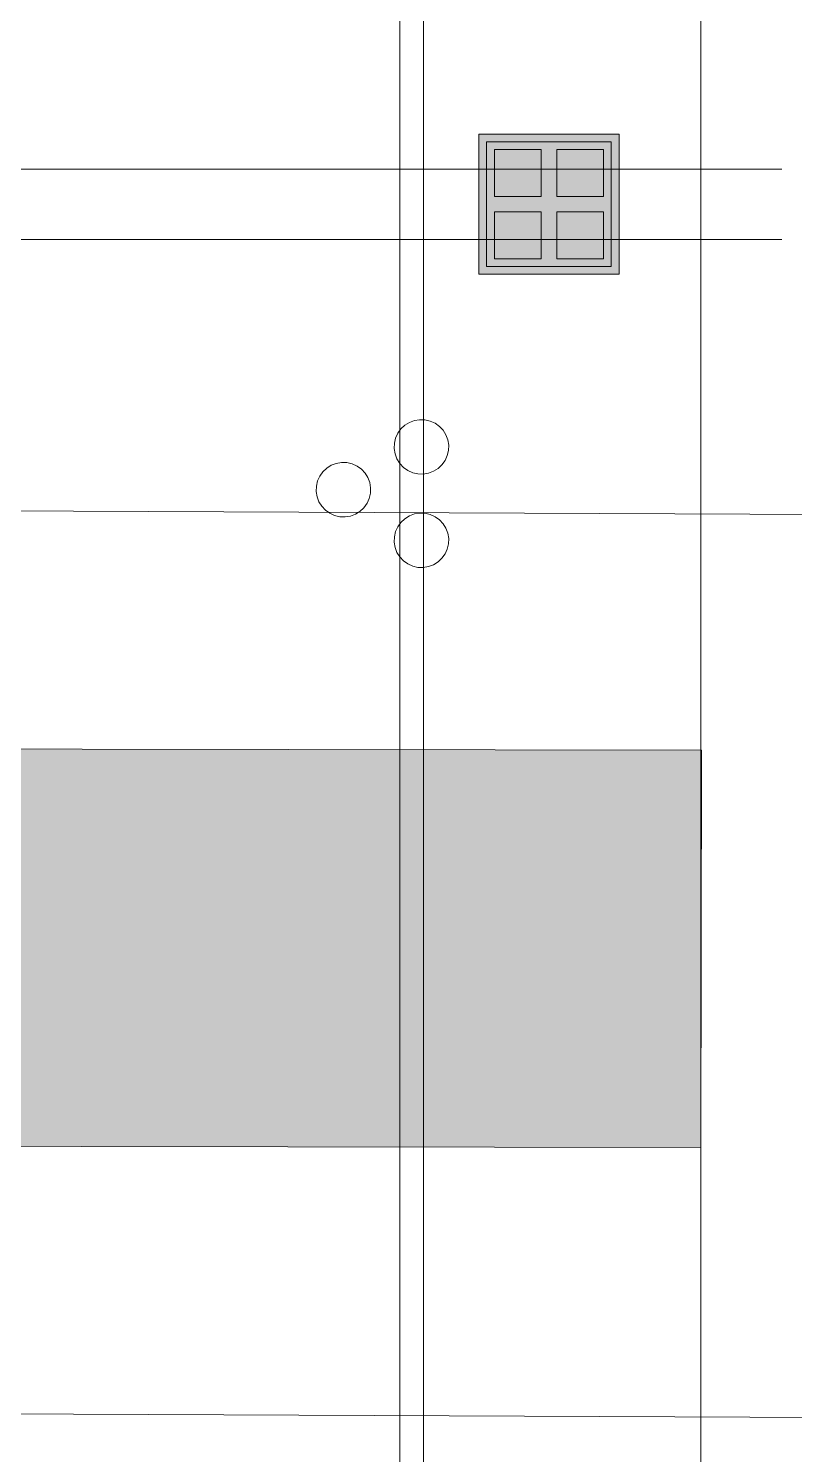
# Model space of a CAD drawing. Header units: inches. Extents: x -10671 to 1761, y -674 to 7170.
# Drawn here: x -7766.8 to -7570.3, y 5097.2 to 5463.4 of the extents above; entities that cross this region are included whole.
import ezdxf

# ---------------------------------------------------------------- set-up
doc = ezdxf.new("R2010")
doc.units = ezdxf.units.IN
doc.header["$LTSCALE"] = 19.2
doc.header["$MEASUREMENT"] = 0
for name, color, linetype, lineweight, true_color in [('DWG-bldg-utility box', 3, 'Continuous', 18, 0x00ff00), ('Venue-Ceiling-Obstructions', 7, 'Continuous', 5, 0xdd0000), ('Venue-Rigging Steel-High', 7, 'Continuous', 5, 0x800000), ('Venue-Rigging Steel-Low', 7, 'Continuous', 5, 0x0000dd)]:
    doc.layers.add(name, color=color, linetype=linetype, lineweight=lineweight, true_color=true_color)
for name, color, linetype, lineweight in [('Venue-Ceiling-Lights', 7, 'Continuous', 5), ('Venue-Ceiling-Lights Circuits', 7, 'Continuous', 5), ('Venue-Floor Pockets', 7, 'Continuous', 5), ('Venue-Walls and Doors', 7, 'Continuous', 5)]:
    doc.layers.add(name, color=color, linetype=linetype, lineweight=lineweight)

# ---------------------------------------------------------------- blocks, each defined once
blk = doc.blocks.new('FLOORBOX')
at = {"layer": 'Venue-Floor Pockets', "linetype": 'Continuous', "lineweight": 0, "true_color": 0xaaaaaa}
blk.add_hatch(color=253, dxfattribs=at).paths.add_polyline_path([(-18, 18), (18, 18), (18, -18), (-18, -18)])
at = {"layer": 'Venue-Floor Pockets', "linetype": 'Continuous', "lineweight": 0, "true_color": 0xbbbbbb}
blk.add_hatch(color=9, dxfattribs=at).paths.add_polyline_path([(-16, 16), (16, 16), (16, -16), (-16, -16)])
at = {"layer": 'Venue-Floor Pockets', "linetype": 'Continuous', "lineweight": 0, "true_color": 0xdddddd}
for points in [[(-14, 14), (-2, 14), (-2, 2), (-14, 2)], [(2, 14), (14, 14), (14, 2), (2, 2)], [(-14, -2), (-2, -2), (-2, -14), (-14, -14)], [(2, -2), (14, -2), (14, -14), (2, -14)]]:
    blk.add_hatch(color=254, dxfattribs=at).paths.add_polyline_path(points)
at = {"layer": 'Venue-Floor Pockets', "color": 7, "linetype": 'Continuous', "lineweight": 5, "flags": 128}
for points in [[(-18, 18), (18, 18), (18, -18), (-18, -18)], [(-16, 16), (16, 16), (16, -16), (-16, -16)], [(-14, 14), (-2, 14), (-2, 2), (-14, 2)], [(2, 14), (14, 14), (14, 2), (2, 2)], [(-14, -2), (-2, -2), (-2, -14), (-14, -14)], [(2, -2), (14, -2), (14, -14), (2, -14)]]:
    blk.add_lwpolyline(points, close=True, dxfattribs=at)
blk = doc.blocks.new('Group-1307-1')
at = {"layer": 'Venue-Ceiling-Lights', "color": 12, "linetype": 'Continuous', "lineweight": 5, "true_color": 0xdd0000}
for points, invisible_edges in [([(-7672.96, 5355.51, 372.05), (-7670.24, 5361.52, 372.05), (-7666.44, 5362.95, 372.05), (-7672.96, 5355.51, 372.05)], 15), ([(-7665.52, 5348.98, 372.05), (-7672.96, 5355.51, 372.05), (-7666.44, 5362.95, 372.05), (-7665.52, 5348.98, 372.05)], 15), ([(-7666.44, 5362.95, 360.05), (-7670.24, 5361.52, 360.05), (-7672.96, 5355.51, 360.05), (-7666.44, 5362.95, 360.05)], 15), ([(-7658.99, 5356.42, 360.05), (-7666.44, 5362.95, 360.05), (-7672.96, 5355.51, 360.05), (-7658.99, 5356.42, 360.05)], 15), ([(-7672.96, 5355.51, 372.05), (-7672.04, 5359.47, 372.05), (-7670.24, 5361.52, 372.05), (-7672.96, 5355.51, 372.05)], 15), ([(-7670.24, 5361.52, 360.05), (-7672.04, 5359.47, 360.05), (-7672.96, 5355.51, 360.05), (-7670.24, 5361.52, 360.05)], 15), ([(-7672.04, 5359.47, 372.05), (-7671.24, 5360.58, 372.05), (-7670.24, 5361.52, 372.05), (-7672.04, 5359.47, 372.05)], 12), ([(-7670.24, 5361.52, 360.05), (-7671.24, 5360.58, 360.05), (-7672.04, 5359.47, 360.05), (-7670.24, 5361.52, 360.05)], 12), ([(-7670.24, 5361.52, 372.05), (-7669.08, 5362.24, 372.05), (-7666.44, 5362.95, 372.05), (-7670.24, 5361.52, 372.05)], 14), ([(-7666.44, 5362.95, 360.05), (-7669.08, 5362.24, 360.05), (-7670.24, 5361.52, 360.05), (-7666.44, 5362.95, 360.05)], 13), ([(-7669.08, 5362.24, 372.05), (-7667.79, 5362.73, 372.05), (-7666.44, 5362.95, 372.05), (-7669.08, 5362.24, 372.05)], 12), ([(-7666.44, 5362.95, 360.05), (-7667.79, 5362.73, 360.05), (-7669.08, 5362.24, 360.05), (-7666.44, 5362.95, 360.05)], 12), ([(-7666.44, 5362.95, 372.05), (-7665.07, 5362.91, 372.05), (-7662.48, 5362.03, 372.05), (-7666.44, 5362.95, 372.05)], 14), ([(-7666.44, 5362.95, 372.05), (-7662.48, 5362.03, 372.05), (-7660.43, 5360.23, 372.05), (-7666.44, 5362.95, 372.05)], 15), ([(-7666.44, 5362.95, 372.05), (-7660.43, 5360.23, 372.05), (-7658.99, 5356.42, 372.05), (-7666.44, 5362.95, 372.05)], 15), ([(-7666.44, 5362.95, 372.05), (-7658.99, 5356.42, 372.05), (-7665.52, 5348.98, 372.05), (-7666.44, 5362.95, 372.05)], 15), ([(-7662.48, 5362.03, 360.05), (-7665.07, 5362.91, 360.05), (-7666.44, 5362.95, 360.05), (-7662.48, 5362.03, 360.05)], 13), ([(-7660.43, 5360.23, 360.05), (-7662.48, 5362.03, 360.05), (-7666.44, 5362.95, 360.05), (-7660.43, 5360.23, 360.05)], 15), ([(-7658.99, 5356.42, 360.05), (-7660.43, 5360.23, 360.05), (-7666.44, 5362.95, 360.05), (-7658.99, 5356.42, 360.05)], 15), ([(-7665.07, 5362.91, 372.05), (-7663.73, 5362.6, 372.05), (-7662.48, 5362.03, 372.05), (-7665.07, 5362.91, 372.05)], 12), ([(-7662.48, 5362.03, 360.05), (-7663.73, 5362.6, 360.05), (-7665.07, 5362.91, 360.05), (-7662.48, 5362.03, 360.05)], 12), ([(-7662.48, 5362.03, 372.05), (-7661.36, 5361.23, 372.05), (-7660.43, 5360.23, 372.05), (-7662.48, 5362.03, 372.05)], 12), ([(-7660.43, 5360.23, 360.05), (-7661.36, 5361.23, 360.05), (-7662.48, 5362.03, 360.05), (-7660.43, 5360.23, 360.05)], 12), ([(-7672.96, 5355.51, 372.05), (-7672.92, 5356.88, 372.05), (-7672.04, 5359.47, 372.05), (-7672.96, 5355.51, 372.05)], 14), ([(-7672.04, 5359.47, 360.05), (-7672.92, 5356.88, 360.05), (-7672.96, 5355.51, 360.05), (-7672.04, 5359.47, 360.05)], 13), ([(-7672.92, 5356.88, 372.05), (-7672.61, 5358.22, 372.05), (-7672.04, 5359.47, 372.05), (-7672.92, 5356.88, 372.05)], 12), ([(-7672.04, 5359.47, 360.05), (-7672.61, 5358.22, 360.05), (-7672.92, 5356.88, 360.05), (-7672.04, 5359.47, 360.05)], 12), ([(-7660.43, 5360.23, 372.05), (-7659.7, 5359.06, 372.05), (-7658.99, 5356.42, 372.05), (-7660.43, 5360.23, 372.05)], 14), ([(-7658.99, 5356.42, 360.05), (-7659.7, 5359.06, 360.05), (-7660.43, 5360.23, 360.05), (-7658.99, 5356.42, 360.05)], 13), ([(-7659.7, 5359.06, 372.05), (-7659.22, 5357.78, 372.05), (-7658.99, 5356.42, 372.05), (-7659.7, 5359.06, 372.05)], 12), ([(-7658.99, 5356.42, 360.05), (-7659.22, 5357.78, 360.05), (-7659.7, 5359.06, 360.05), (-7658.99, 5356.42, 360.05)], 12), ([(-7672.96, 5355.51, 360.05), (-7665.52, 5348.98, 360.05), (-7658.99, 5356.42, 360.05), (-7672.96, 5355.51, 360.05)], 15), ([(-7672.26, 5352.87, 372.05), (-7672.74, 5354.15, 372.05), (-7672.96, 5355.51, 372.05), (-7672.26, 5352.87, 372.05)], 12), ([(-7671.53, 5351.71, 372.05), (-7672.26, 5352.87, 372.05), (-7672.96, 5355.51, 372.05), (-7671.53, 5351.71, 372.05)], 14), ([(-7665.52, 5348.98, 372.05), (-7671.53, 5351.71, 372.05), (-7672.96, 5355.51, 372.05), (-7665.52, 5348.98, 372.05)], 15), ([(-7672.96, 5355.51, 360.05), (-7672.74, 5354.15, 360.05), (-7672.26, 5352.87, 360.05), (-7672.96, 5355.51, 360.05)], 12), ([(-7672.96, 5355.51, 360.05), (-7672.26, 5352.87, 360.05), (-7671.53, 5351.71, 360.05), (-7672.96, 5355.51, 360.05)], 13), ([(-7672.96, 5355.51, 360.05), (-7671.53, 5351.71, 360.05), (-7665.52, 5348.98, 360.05), (-7672.96, 5355.51, 360.05)], 15), ([(-7658.99, 5356.42, 372.05), (-7661.72, 5350.41, 372.05), (-7665.52, 5348.98, 372.05), (-7658.99, 5356.42, 372.05)], 15), ([(-7665.52, 5348.98, 360.05), (-7661.72, 5350.41, 360.05), (-7658.99, 5356.42, 360.05), (-7665.52, 5348.98, 360.05)], 15), ([(-7658.99, 5356.42, 372.05), (-7659.92, 5352.47, 372.05), (-7661.72, 5350.41, 372.05), (-7658.99, 5356.42, 372.05)], 15), ([(-7661.72, 5350.41, 360.05), (-7659.92, 5352.47, 360.05), (-7658.99, 5356.42, 360.05), (-7661.72, 5350.41, 360.05)], 15), ([(-7658.99, 5356.42, 372.05), (-7659.04, 5355.05, 372.05), (-7659.92, 5352.47, 372.05), (-7658.99, 5356.42, 372.05)], 14), ([(-7659.92, 5352.47, 360.05), (-7659.04, 5355.05, 360.05), (-7658.99, 5356.42, 360.05), (-7659.92, 5352.47, 360.05)], 13), ([(-7659.04, 5355.05, 372.05), (-7659.35, 5353.72, 372.05), (-7659.92, 5352.47, 372.05), (-7659.04, 5355.05, 372.05)], 12), ([(-7659.92, 5352.47, 360.05), (-7659.35, 5353.72, 360.05), (-7659.04, 5355.05, 360.05), (-7659.92, 5352.47, 360.05)], 12), ([(-7693, 5344.51, 372.05), (-7690.28, 5350.52, 372.05), (-7686.47, 5351.95, 372.05), (-7693, 5344.51, 372.05)], 15), ([(-7685.56, 5337.98, 372.05), (-7693, 5344.51, 372.05), (-7686.47, 5351.95, 372.05), (-7685.56, 5337.98, 372.05)], 15), ([(-7686.47, 5351.95, 360.05), (-7690.28, 5350.52, 360.05), (-7693, 5344.51, 360.05), (-7686.47, 5351.95, 360.05)], 15), ([(-7679.03, 5345.42, 360.05), (-7686.47, 5351.95, 360.05), (-7693, 5344.51, 360.05), (-7679.03, 5345.42, 360.05)], 15), ([(-7693, 5344.51, 372.05), (-7692.08, 5348.47, 372.05), (-7690.28, 5350.52, 372.05), (-7693, 5344.51, 372.05)], 15), ([(-7690.28, 5350.52, 360.05), (-7692.08, 5348.47, 360.05), (-7693, 5344.51, 360.05), (-7690.28, 5350.52, 360.05)], 15), ([(-7692.08, 5348.47, 372.05), (-7691.28, 5349.58, 372.05), (-7690.28, 5350.52, 372.05), (-7692.08, 5348.47, 372.05)], 12), ([(-7690.28, 5350.52, 360.05), (-7691.28, 5349.58, 360.05), (-7692.08, 5348.47, 360.05), (-7690.28, 5350.52, 360.05)], 12), ([(-7690.28, 5350.52, 372.05), (-7689.11, 5351.24, 372.05), (-7686.47, 5351.95, 372.05), (-7690.28, 5350.52, 372.05)], 14), ([(-7686.47, 5351.95, 360.05), (-7689.11, 5351.24, 360.05), (-7690.28, 5350.52, 360.05), (-7686.47, 5351.95, 360.05)], 13), ([(-7689.11, 5351.24, 372.05), (-7687.83, 5351.73, 372.05), (-7686.47, 5351.95, 372.05), (-7689.11, 5351.24, 372.05)], 12), ([(-7686.47, 5351.95, 360.05), (-7687.83, 5351.73, 360.05), (-7689.11, 5351.24, 360.05), (-7686.47, 5351.95, 360.05)], 12), ([(-7686.47, 5351.95, 372.05), (-7685.1, 5351.91, 372.05), (-7682.51, 5351.03, 372.05), (-7686.47, 5351.95, 372.05)], 14), ([(-7686.47, 5351.95, 372.05), (-7682.51, 5351.03, 372.05), (-7680.46, 5349.23, 372.05), (-7686.47, 5351.95, 372.05)], 15), ([(-7686.47, 5351.95, 372.05), (-7680.46, 5349.23, 372.05), (-7679.03, 5345.42, 372.05), (-7686.47, 5351.95, 372.05)], 15), ([(-7686.47, 5351.95, 372.05), (-7679.03, 5345.42, 372.05), (-7685.56, 5337.98, 372.05), (-7686.47, 5351.95, 372.05)], 15), ([(-7682.51, 5351.03, 360.05), (-7685.1, 5351.91, 360.05), (-7686.47, 5351.95, 360.05), (-7682.51, 5351.03, 360.05)], 13), ([(-7680.46, 5349.23, 360.05), (-7682.51, 5351.03, 360.05), (-7686.47, 5351.95, 360.05), (-7680.46, 5349.23, 360.05)], 15), ([(-7679.03, 5345.42, 360.05), (-7680.46, 5349.23, 360.05), (-7686.47, 5351.95, 360.05), (-7679.03, 5345.42, 360.05)], 15), ([(-7685.1, 5351.91, 372.05), (-7683.76, 5351.6, 372.05), (-7682.51, 5351.03, 372.05), (-7685.1, 5351.91, 372.05)], 12), ([(-7682.51, 5351.03, 360.05), (-7683.76, 5351.6, 360.05), (-7685.1, 5351.91, 360.05), (-7682.51, 5351.03, 360.05)], 12), ([(-7682.51, 5351.03, 372.05), (-7681.4, 5350.23, 372.05), (-7680.46, 5349.23, 372.05), (-7682.51, 5351.03, 372.05)], 12), ([(-7680.46, 5349.23, 360.05), (-7681.4, 5350.23, 360.05), (-7682.51, 5351.03, 360.05), (-7680.46, 5349.23, 360.05)], 12), ([(-7669.48, 5349.9, 372.05), (-7670.59, 5350.7, 372.05), (-7671.53, 5351.71, 372.05), (-7669.48, 5349.9, 372.05)], 12), ([(-7665.52, 5348.98, 372.05), (-7669.48, 5349.9, 372.05), (-7671.53, 5351.71, 372.05), (-7665.52, 5348.98, 372.05)], 15), ([(-7671.53, 5351.71, 360.05), (-7670.59, 5350.7, 360.05), (-7669.48, 5349.9, 360.05), (-7671.53, 5351.71, 360.05)], 12), ([(-7671.53, 5351.71, 360.05), (-7669.48, 5349.9, 360.05), (-7665.52, 5348.98, 360.05), (-7671.53, 5351.71, 360.05)], 15), ([(-7666.89, 5349.03, 372.05), (-7668.23, 5349.34, 372.05), (-7669.48, 5349.9, 372.05), (-7666.89, 5349.03, 372.05)], 12), ([(-7665.52, 5348.98, 372.05), (-7666.89, 5349.03, 372.05), (-7669.48, 5349.9, 372.05), (-7665.52, 5348.98, 372.05)], 14), ([(-7669.48, 5349.9, 360.05), (-7668.23, 5349.34, 360.05), (-7666.89, 5349.03, 360.05), (-7669.48, 5349.9, 360.05)], 12), ([(-7669.48, 5349.9, 360.05), (-7666.89, 5349.03, 360.05), (-7665.52, 5348.98, 360.05), (-7669.48, 5349.9, 360.05)], 13), ([(-7661.72, 5350.41, 372.05), (-7662.88, 5349.69, 372.05), (-7665.52, 5348.98, 372.05), (-7661.72, 5350.41, 372.05)], 14), ([(-7665.52, 5348.98, 360.05), (-7662.88, 5349.69, 360.05), (-7661.72, 5350.41, 360.05), (-7665.52, 5348.98, 360.05)], 13), ([(-7662.88, 5349.69, 372.05), (-7664.17, 5349.21, 372.05), (-7665.52, 5348.98, 372.05), (-7662.88, 5349.69, 372.05)], 12), ([(-7665.52, 5348.98, 360.05), (-7664.17, 5349.21, 360.05), (-7662.88, 5349.69, 360.05), (-7665.52, 5348.98, 360.05)], 12), ([(-7659.92, 5352.47, 372.05), (-7660.72, 5351.35, 372.05), (-7661.72, 5350.41, 372.05), (-7659.92, 5352.47, 372.05)], 12), ([(-7661.72, 5350.41, 360.05), (-7660.72, 5351.35, 360.05), (-7659.92, 5352.47, 360.05), (-7661.72, 5350.41, 360.05)], 12), ([(-7693, 5344.51, 372.05), (-7692.95, 5345.88, 372.05), (-7692.08, 5348.47, 372.05), (-7693, 5344.51, 372.05)], 14), ([(-7692.08, 5348.47, 360.05), (-7692.95, 5345.88, 360.05), (-7693, 5344.51, 360.05), (-7692.08, 5348.47, 360.05)], 13), ([(-7692.95, 5345.88, 372.05), (-7692.64, 5347.22, 372.05), (-7692.08, 5348.47, 372.05), (-7692.95, 5345.88, 372.05)], 12), ([(-7692.08, 5348.47, 360.05), (-7692.64, 5347.22, 360.05), (-7692.95, 5345.88, 360.05), (-7692.08, 5348.47, 360.05)], 12), ([(-7680.46, 5349.23, 372.05), (-7679.74, 5348.06, 372.05), (-7679.03, 5345.42, 372.05), (-7680.46, 5349.23, 372.05)], 14), ([(-7679.03, 5345.42, 360.05), (-7679.74, 5348.06, 360.05), (-7680.46, 5349.23, 360.05), (-7679.03, 5345.42, 360.05)], 13), ([(-7679.74, 5348.06, 372.05), (-7679.25, 5346.78, 372.05), (-7679.03, 5345.42, 372.05), (-7679.74, 5348.06, 372.05)], 12), ([(-7679.03, 5345.42, 360.05), (-7679.25, 5346.78, 360.05), (-7679.74, 5348.06, 360.05), (-7679.03, 5345.42, 360.05)], 12), ([(-7693, 5344.51, 360.05), (-7685.56, 5337.98, 360.05), (-7679.03, 5345.42, 360.05), (-7693, 5344.51, 360.05)], 15), ([(-7692.29, 5341.87, 372.05), (-7692.78, 5343.15, 372.05), (-7693, 5344.51, 372.05), (-7692.29, 5341.87, 372.05)], 12), ([(-7691.57, 5340.71, 372.05), (-7692.29, 5341.87, 372.05), (-7693, 5344.51, 372.05), (-7691.57, 5340.71, 372.05)], 14), ([(-7685.56, 5337.98, 372.05), (-7691.57, 5340.71, 372.05), (-7693, 5344.51, 372.05), (-7685.56, 5337.98, 372.05)], 15), ([(-7693, 5344.51, 360.05), (-7692.78, 5343.15, 360.05), (-7692.29, 5341.87, 360.05), (-7693, 5344.51, 360.05)], 12), ([(-7693, 5344.51, 360.05), (-7692.29, 5341.87, 360.05), (-7691.57, 5340.71, 360.05), (-7693, 5344.51, 360.05)], 13), ([(-7693, 5344.51, 360.05), (-7691.57, 5340.71, 360.05), (-7685.56, 5337.98, 360.05), (-7693, 5344.51, 360.05)], 15), ([(-7679.03, 5345.42, 372.05), (-7681.75, 5339.41, 372.05), (-7685.56, 5337.98, 372.05), (-7679.03, 5345.42, 372.05)], 15), ([(-7685.56, 5337.98, 360.05), (-7681.75, 5339.41, 360.05), (-7679.03, 5345.42, 360.05), (-7685.56, 5337.98, 360.05)], 15), ([(-7679.03, 5345.42, 372.05), (-7679.95, 5341.47, 372.05), (-7681.75, 5339.41, 372.05), (-7679.03, 5345.42, 372.05)], 15), ([(-7681.75, 5339.41, 360.05), (-7679.95, 5341.47, 360.05), (-7679.03, 5345.42, 360.05), (-7681.75, 5339.41, 360.05)], 15), ([(-7679.03, 5345.42, 372.05), (-7679.07, 5344.05, 372.05), (-7679.95, 5341.47, 372.05), (-7679.03, 5345.42, 372.05)], 14), ([(-7679.95, 5341.47, 360.05), (-7679.07, 5344.05, 360.05), (-7679.03, 5345.42, 360.05), (-7679.95, 5341.47, 360.05)], 13), ([(-7679.07, 5344.05, 372.05), (-7679.39, 5342.72, 372.05), (-7679.95, 5341.47, 372.05), (-7679.07, 5344.05, 372.05)], 12), ([(-7679.95, 5341.47, 360.05), (-7679.39, 5342.72, 360.05), (-7679.07, 5344.05, 360.05), (-7679.95, 5341.47, 360.05)], 12), ([(-7689.51, 5338.9, 372.05), (-7690.63, 5339.7, 372.05), (-7691.57, 5340.71, 372.05), (-7689.51, 5338.9, 372.05)], 12), ([(-7685.56, 5337.98, 372.05), (-7689.51, 5338.9, 372.05), (-7691.57, 5340.71, 372.05), (-7685.56, 5337.98, 372.05)], 15), ([(-7691.57, 5340.71, 360.05), (-7690.63, 5339.7, 360.05), (-7689.51, 5338.9, 360.05), (-7691.57, 5340.71, 360.05)], 12), ([(-7691.57, 5340.71, 360.05), (-7689.51, 5338.9, 360.05), (-7685.56, 5337.98, 360.05), (-7691.57, 5340.71, 360.05)], 15), ([(-7686.93, 5338.03, 372.05), (-7688.26, 5338.34, 372.05), (-7689.51, 5338.9, 372.05), (-7686.93, 5338.03, 372.05)], 12), ([(-7685.56, 5337.98, 372.05), (-7686.93, 5338.03, 372.05), (-7689.51, 5338.9, 372.05), (-7685.56, 5337.98, 372.05)], 14), ([(-7689.51, 5338.9, 360.05), (-7688.26, 5338.34, 360.05), (-7686.93, 5338.03, 360.05), (-7689.51, 5338.9, 360.05)], 12), ([(-7689.51, 5338.9, 360.05), (-7686.93, 5338.03, 360.05), (-7685.56, 5337.98, 360.05), (-7689.51, 5338.9, 360.05)], 13), ([(-7681.75, 5339.41, 372.05), (-7682.92, 5338.69, 372.05), (-7685.56, 5337.98, 372.05), (-7681.75, 5339.41, 372.05)], 14), ([(-7685.56, 5337.98, 360.05), (-7682.92, 5338.69, 360.05), (-7681.75, 5339.41, 360.05), (-7685.56, 5337.98, 360.05)], 13), ([(-7682.92, 5338.69, 372.05), (-7684.2, 5338.21, 372.05), (-7685.56, 5337.98, 372.05), (-7682.92, 5338.69, 372.05)], 12), ([(-7685.56, 5337.98, 360.05), (-7684.2, 5338.21, 360.05), (-7682.92, 5338.69, 360.05), (-7685.56, 5337.98, 360.05)], 12), ([(-7679.95, 5341.47, 372.05), (-7680.75, 5340.35, 372.05), (-7681.75, 5339.41, 372.05), (-7679.95, 5341.47, 372.05)], 12), ([(-7681.75, 5339.41, 360.05), (-7680.75, 5340.35, 360.05), (-7679.95, 5341.47, 360.05), (-7681.75, 5339.41, 360.05)], 12), ([(-7672.96, 5331.51, 372.05), (-7670.24, 5337.52, 372.05), (-7666.44, 5338.95, 372.05), (-7672.96, 5331.51, 372.05)], 15), ([(-7665.52, 5324.98, 372.05), (-7672.96, 5331.51, 372.05), (-7666.44, 5338.95, 372.05), (-7665.52, 5324.98, 372.05)], 15), ([(-7666.44, 5338.95, 360.05), (-7670.24, 5337.52, 360.05), (-7672.96, 5331.51, 360.05), (-7666.44, 5338.95, 360.05)], 15), ([(-7658.99, 5332.42, 360.05), (-7666.44, 5338.95, 360.05), (-7672.96, 5331.51, 360.05), (-7658.99, 5332.42, 360.05)], 15), ([(-7670.24, 5337.52, 372.05), (-7669.08, 5338.24, 372.05), (-7666.44, 5338.95, 372.05), (-7670.24, 5337.52, 372.05)], 14), ([(-7666.44, 5338.95, 360.05), (-7669.08, 5338.24, 360.05), (-7670.24, 5337.52, 360.05), (-7666.44, 5338.95, 360.05)], 13), ([(-7669.08, 5338.24, 372.05), (-7667.79, 5338.73, 372.05), (-7666.44, 5338.95, 372.05), (-7669.08, 5338.24, 372.05)], 12), ([(-7666.44, 5338.95, 360.05), (-7667.79, 5338.73, 360.05), (-7669.08, 5338.24, 360.05), (-7666.44, 5338.95, 360.05)], 12), ([(-7666.44, 5338.95, 372.05), (-7665.07, 5338.91, 372.05), (-7662.48, 5338.03, 372.05), (-7666.44, 5338.95, 372.05)], 14), ([(-7666.44, 5338.95, 372.05), (-7662.48, 5338.03, 372.05), (-7660.43, 5336.23, 372.05), (-7666.44, 5338.95, 372.05)], 15), ([(-7666.44, 5338.95, 372.05), (-7660.43, 5336.23, 372.05), (-7658.99, 5332.42, 372.05), (-7666.44, 5338.95, 372.05)], 15), ([(-7666.44, 5338.95, 372.05), (-7658.99, 5332.42, 372.05), (-7665.52, 5324.98, 372.05), (-7666.44, 5338.95, 372.05)], 15), ([(-7662.48, 5338.03, 360.05), (-7665.07, 5338.91, 360.05), (-7666.44, 5338.95, 360.05), (-7662.48, 5338.03, 360.05)], 13), ([(-7660.43, 5336.23, 360.05), (-7662.48, 5338.03, 360.05), (-7666.44, 5338.95, 360.05), (-7660.43, 5336.23, 360.05)], 15), ([(-7658.99, 5332.42, 360.05), (-7660.43, 5336.23, 360.05), (-7666.44, 5338.95, 360.05), (-7658.99, 5332.42, 360.05)], 15), ([(-7665.07, 5338.91, 372.05), (-7663.73, 5338.6, 372.05), (-7662.48, 5338.03, 372.05), (-7665.07, 5338.91, 372.05)], 12), ([(-7662.48, 5338.03, 360.05), (-7663.73, 5338.6, 360.05), (-7665.07, 5338.91, 360.05), (-7662.48, 5338.03, 360.05)], 12), ([(-7672.96, 5331.51, 372.05), (-7672.04, 5335.47, 372.05), (-7670.24, 5337.52, 372.05), (-7672.96, 5331.51, 372.05)], 15), ([(-7670.24, 5337.52, 360.05), (-7672.04, 5335.47, 360.05), (-7672.96, 5331.51, 360.05), (-7670.24, 5337.52, 360.05)], 15), ([(-7672.96, 5331.51, 372.05), (-7672.92, 5332.88, 372.05), (-7672.04, 5335.47, 372.05), (-7672.96, 5331.51, 372.05)], 14), ([(-7672.04, 5335.47, 360.05), (-7672.92, 5332.88, 360.05), (-7672.96, 5331.51, 360.05), (-7672.04, 5335.47, 360.05)], 13), ([(-7672.92, 5332.88, 372.05), (-7672.61, 5334.22, 372.05), (-7672.04, 5335.47, 372.05), (-7672.92, 5332.88, 372.05)], 12), ([(-7672.04, 5335.47, 360.05), (-7672.61, 5334.22, 360.05), (-7672.92, 5332.88, 360.05), (-7672.04, 5335.47, 360.05)], 12), ([(-7672.04, 5335.47, 372.05), (-7671.24, 5336.58, 372.05), (-7670.24, 5337.52, 372.05), (-7672.04, 5335.47, 372.05)], 12), ([(-7670.24, 5337.52, 360.05), (-7671.24, 5336.58, 360.05), (-7672.04, 5335.47, 360.05), (-7670.24, 5337.52, 360.05)], 12), ([(-7662.48, 5338.03, 372.05), (-7661.36, 5337.23, 372.05), (-7660.43, 5336.23, 372.05), (-7662.48, 5338.03, 372.05)], 12), ([(-7660.43, 5336.23, 360.05), (-7661.36, 5337.23, 360.05), (-7662.48, 5338.03, 360.05), (-7660.43, 5336.23, 360.05)], 12), ([(-7660.43, 5336.23, 372.05), (-7659.7, 5335.06, 372.05), (-7658.99, 5332.42, 372.05), (-7660.43, 5336.23, 372.05)], 14), ([(-7658.99, 5332.42, 360.05), (-7659.7, 5335.06, 360.05), (-7660.43, 5336.23, 360.05), (-7658.99, 5332.42, 360.05)], 13), ([(-7659.7, 5335.06, 372.05), (-7659.22, 5333.78, 372.05), (-7658.99, 5332.42, 372.05), (-7659.7, 5335.06, 372.05)], 12), ([(-7658.99, 5332.42, 360.05), (-7659.22, 5333.78, 360.05), (-7659.7, 5335.06, 360.05), (-7658.99, 5332.42, 360.05)], 12), ([(-7672.96, 5331.51, 360.05), (-7665.52, 5324.98, 360.05), (-7658.99, 5332.42, 360.05), (-7672.96, 5331.51, 360.05)], 15), ([(-7672.26, 5328.87, 372.05), (-7672.74, 5330.15, 372.05), (-7672.96, 5331.51, 372.05), (-7672.26, 5328.87, 372.05)], 12), ([(-7671.53, 5327.71, 372.05), (-7672.26, 5328.87, 372.05), (-7672.96, 5331.51, 372.05), (-7671.53, 5327.71, 372.05)], 14), ([(-7665.52, 5324.98, 372.05), (-7671.53, 5327.71, 372.05), (-7672.96, 5331.51, 372.05), (-7665.52, 5324.98, 372.05)], 15), ([(-7672.96, 5331.51, 360.05), (-7672.74, 5330.15, 360.05), (-7672.26, 5328.87, 360.05), (-7672.96, 5331.51, 360.05)], 12), ([(-7672.96, 5331.51, 360.05), (-7672.26, 5328.87, 360.05), (-7671.53, 5327.71, 360.05), (-7672.96, 5331.51, 360.05)], 13), ([(-7672.96, 5331.51, 360.05), (-7671.53, 5327.71, 360.05), (-7665.52, 5324.98, 360.05), (-7672.96, 5331.51, 360.05)], 15), ([(-7658.99, 5332.42, 372.05), (-7661.72, 5326.41, 372.05), (-7665.52, 5324.98, 372.05), (-7658.99, 5332.42, 372.05)], 15), ([(-7665.52, 5324.98, 360.05), (-7661.72, 5326.41, 360.05), (-7658.99, 5332.42, 360.05), (-7665.52, 5324.98, 360.05)], 15), ([(-7658.99, 5332.42, 372.05), (-7659.92, 5328.47, 372.05), (-7661.72, 5326.41, 372.05), (-7658.99, 5332.42, 372.05)], 15), ([(-7661.72, 5326.41, 360.05), (-7659.92, 5328.47, 360.05), (-7658.99, 5332.42, 360.05), (-7661.72, 5326.41, 360.05)], 15), ([(-7658.99, 5332.42, 372.05), (-7659.04, 5331.05, 372.05), (-7659.92, 5328.47, 372.05), (-7658.99, 5332.42, 372.05)], 14), ([(-7659.92, 5328.47, 360.05), (-7659.04, 5331.05, 360.05), (-7658.99, 5332.42, 360.05), (-7659.92, 5328.47, 360.05)], 13), ([(-7669.48, 5325.9, 372.05), (-7670.59, 5326.7, 372.05), (-7671.53, 5327.71, 372.05), (-7669.48, 5325.9, 372.05)], 12), ([(-7665.52, 5324.98, 372.05), (-7669.48, 5325.9, 372.05), (-7671.53, 5327.71, 372.05), (-7665.52, 5324.98, 372.05)], 15), ([(-7671.53, 5327.71, 360.05), (-7670.59, 5326.7, 360.05), (-7669.48, 5325.9, 360.05), (-7671.53, 5327.71, 360.05)], 12), ([(-7671.53, 5327.71, 360.05), (-7669.48, 5325.9, 360.05), (-7665.52, 5324.98, 360.05), (-7671.53, 5327.71, 360.05)], 15), ([(-7659.92, 5328.47, 372.05), (-7660.72, 5327.35, 372.05), (-7661.72, 5326.41, 372.05), (-7659.92, 5328.47, 372.05)], 12), ([(-7661.72, 5326.41, 360.05), (-7660.72, 5327.35, 360.05), (-7659.92, 5328.47, 360.05), (-7661.72, 5326.41, 360.05)], 12), ([(-7659.04, 5331.05, 372.05), (-7659.35, 5329.72, 372.05), (-7659.92, 5328.47, 372.05), (-7659.04, 5331.05, 372.05)], 12), ([(-7659.92, 5328.47, 360.05), (-7659.35, 5329.72, 360.05), (-7659.04, 5331.05, 360.05), (-7659.92, 5328.47, 360.05)], 12), ([(-7666.89, 5325.03, 372.05), (-7668.23, 5325.34, 372.05), (-7669.48, 5325.9, 372.05), (-7666.89, 5325.03, 372.05)], 12), ([(-7665.52, 5324.98, 372.05), (-7666.89, 5325.03, 372.05), (-7669.48, 5325.9, 372.05), (-7665.52, 5324.98, 372.05)], 14), ([(-7669.48, 5325.9, 360.05), (-7668.23, 5325.34, 360.05), (-7666.89, 5325.03, 360.05), (-7669.48, 5325.9, 360.05)], 12), ([(-7669.48, 5325.9, 360.05), (-7666.89, 5325.03, 360.05), (-7665.52, 5324.98, 360.05), (-7669.48, 5325.9, 360.05)], 13), ([(-7661.72, 5326.41, 372.05), (-7662.88, 5325.69, 372.05), (-7665.52, 5324.98, 372.05), (-7661.72, 5326.41, 372.05)], 14), ([(-7665.52, 5324.98, 360.05), (-7662.88, 5325.69, 360.05), (-7661.72, 5326.41, 360.05), (-7665.52, 5324.98, 360.05)], 13), ([(-7662.88, 5325.69, 372.05), (-7664.17, 5325.21, 372.05), (-7665.52, 5324.98, 372.05), (-7662.88, 5325.69, 372.05)], 12), ([(-7665.52, 5324.98, 360.05), (-7664.17, 5325.21, 360.05), (-7662.88, 5325.69, 360.05), (-7665.52, 5324.98, 360.05)], 12)]:
    blk.add_3dface(points, dxfattribs=dict(at, invisible_edges=invisible_edges))
for points in [[(-7671.24, 5360.58, 372.05), (-7671.24, 5360.58, 360.05), (-7672.04, 5359.47, 360.05), (-7672.04, 5359.47, 372.05)], [(-7670.24, 5361.52, 372.05), (-7670.24, 5361.52, 360.05), (-7671.24, 5360.58, 360.05), (-7671.24, 5360.58, 372.05)], [(-7669.08, 5362.24, 372.05), (-7669.08, 5362.24, 360.05), (-7670.24, 5361.52, 360.05), (-7670.24, 5361.52, 372.05)], [(-7667.79, 5362.73, 372.05), (-7667.79, 5362.73, 360.05), (-7669.08, 5362.24, 360.05), (-7669.08, 5362.24, 372.05)], [(-7666.44, 5362.95, 372.05), (-7666.44, 5362.95, 360.05), (-7667.79, 5362.73, 360.05), (-7667.79, 5362.73, 372.05)], [(-7665.07, 5362.91, 372.05), (-7665.07, 5362.91, 360.05), (-7666.44, 5362.95, 360.05), (-7666.44, 5362.95, 372.05)], [(-7663.73, 5362.6, 372.05), (-7663.73, 5362.6, 360.05), (-7665.07, 5362.91, 360.05), (-7665.07, 5362.91, 372.05)], [(-7662.48, 5362.03, 372.05), (-7662.48, 5362.03, 360.05), (-7663.73, 5362.6, 360.05), (-7663.73, 5362.6, 372.05)], [(-7661.36, 5361.23, 372.05), (-7661.36, 5361.23, 360.05), (-7662.48, 5362.03, 360.05), (-7662.48, 5362.03, 372.05)], [(-7660.43, 5360.23, 372.05), (-7660.43, 5360.23, 360.05), (-7661.36, 5361.23, 360.05), (-7661.36, 5361.23, 372.05)], [(-7672.61, 5358.22, 372.05), (-7672.61, 5358.22, 360.05), (-7672.92, 5356.88, 360.05), (-7672.92, 5356.88, 372.05)], [(-7672.04, 5359.47, 372.05), (-7672.04, 5359.47, 360.05), (-7672.61, 5358.22, 360.05), (-7672.61, 5358.22, 372.05)], [(-7659.7, 5359.06, 372.05), (-7659.7, 5359.06, 360.05), (-7660.43, 5360.23, 360.05), (-7660.43, 5360.23, 372.05)], [(-7659.22, 5357.78, 372.05), (-7659.22, 5357.78, 360.05), (-7659.7, 5359.06, 360.05), (-7659.7, 5359.06, 372.05)], [(-7658.99, 5356.42, 372.05), (-7658.99, 5356.42, 360.05), (-7659.22, 5357.78, 360.05), (-7659.22, 5357.78, 372.05)], [(-7672.92, 5356.88, 372.05), (-7672.92, 5356.88, 360.05), (-7672.96, 5355.51, 360.05), (-7672.96, 5355.51, 372.05)], [(-7672.96, 5355.51, 372.05), (-7672.96, 5355.51, 360.05), (-7672.74, 5354.15, 360.05), (-7672.74, 5354.15, 372.05)], [(-7672.74, 5354.15, 372.05), (-7672.74, 5354.15, 360.05), (-7672.26, 5352.87, 360.05), (-7672.26, 5352.87, 372.05)], [(-7659.92, 5352.47, 372.05), (-7659.92, 5352.47, 360.05), (-7659.35, 5353.72, 360.05), (-7659.35, 5353.72, 372.05)], [(-7659.35, 5353.72, 372.05), (-7659.35, 5353.72, 360.05), (-7659.04, 5355.05, 360.05), (-7659.04, 5355.05, 372.05)], [(-7659.04, 5355.05, 372.05), (-7659.04, 5355.05, 360.05), (-7658.99, 5356.42, 360.05), (-7658.99, 5356.42, 372.05)], [(-7690.28, 5350.52, 372.05), (-7690.28, 5350.52, 360.05), (-7691.28, 5349.58, 360.05), (-7691.28, 5349.58, 372.05)], [(-7689.11, 5351.24, 372.05), (-7689.11, 5351.24, 360.05), (-7690.28, 5350.52, 360.05), (-7690.28, 5350.52, 372.05)], [(-7687.83, 5351.73, 372.05), (-7687.83, 5351.73, 360.05), (-7689.11, 5351.24, 360.05), (-7689.11, 5351.24, 372.05)], [(-7686.47, 5351.95, 372.05), (-7686.47, 5351.95, 360.05), (-7687.83, 5351.73, 360.05), (-7687.83, 5351.73, 372.05)], [(-7685.1, 5351.91, 372.05), (-7685.1, 5351.91, 360.05), (-7686.47, 5351.95, 360.05), (-7686.47, 5351.95, 372.05)], [(-7683.76, 5351.6, 372.05), (-7683.76, 5351.6, 360.05), (-7685.1, 5351.91, 360.05), (-7685.1, 5351.91, 372.05)], [(-7682.51, 5351.03, 372.05), (-7682.51, 5351.03, 360.05), (-7683.76, 5351.6, 360.05), (-7683.76, 5351.6, 372.05)], [(-7681.4, 5350.23, 372.05), (-7681.4, 5350.23, 360.05), (-7682.51, 5351.03, 360.05), (-7682.51, 5351.03, 372.05)], [(-7680.46, 5349.23, 372.05), (-7680.46, 5349.23, 360.05), (-7681.4, 5350.23, 360.05), (-7681.4, 5350.23, 372.05)], [(-7672.26, 5352.87, 372.05), (-7672.26, 5352.87, 360.05), (-7671.53, 5351.71, 360.05), (-7671.53, 5351.71, 372.05)], [(-7671.53, 5351.71, 372.05), (-7671.53, 5351.71, 360.05), (-7670.59, 5350.7, 360.05), (-7670.59, 5350.7, 372.05)], [(-7670.59, 5350.7, 372.05), (-7670.59, 5350.7, 360.05), (-7669.48, 5349.9, 360.05), (-7669.48, 5349.9, 372.05)], [(-7669.48, 5349.9, 372.05), (-7669.48, 5349.9, 360.05), (-7668.23, 5349.34, 360.05), (-7668.23, 5349.34, 372.05)], [(-7664.17, 5349.21, 372.05), (-7664.17, 5349.21, 360.05), (-7662.88, 5349.69, 360.05), (-7662.88, 5349.69, 372.05)], [(-7662.88, 5349.69, 372.05), (-7662.88, 5349.69, 360.05), (-7661.72, 5350.41, 360.05), (-7661.72, 5350.41, 372.05)], [(-7661.72, 5350.41, 372.05), (-7661.72, 5350.41, 360.05), (-7660.72, 5351.35, 360.05), (-7660.72, 5351.35, 372.05)], [(-7660.72, 5351.35, 372.05), (-7660.72, 5351.35, 360.05), (-7659.92, 5352.47, 360.05), (-7659.92, 5352.47, 372.05)], [(-7692.64, 5347.22, 372.05), (-7692.64, 5347.22, 360.05), (-7692.95, 5345.88, 360.05), (-7692.95, 5345.88, 372.05)], [(-7692.08, 5348.47, 372.05), (-7692.08, 5348.47, 360.05), (-7692.64, 5347.22, 360.05), (-7692.64, 5347.22, 372.05)], [(-7691.28, 5349.58, 372.05), (-7691.28, 5349.58, 360.05), (-7692.08, 5348.47, 360.05), (-7692.08, 5348.47, 372.05)], [(-7679.74, 5348.06, 372.05), (-7679.74, 5348.06, 360.05), (-7680.46, 5349.23, 360.05), (-7680.46, 5349.23, 372.05)], [(-7679.25, 5346.78, 372.05), (-7679.25, 5346.78, 360.05), (-7679.74, 5348.06, 360.05), (-7679.74, 5348.06, 372.05)], [(-7679.03, 5345.42, 372.05), (-7679.03, 5345.42, 360.05), (-7679.25, 5346.78, 360.05), (-7679.25, 5346.78, 372.05)], [(-7668.23, 5349.34, 372.05), (-7668.23, 5349.34, 360.05), (-7666.89, 5349.03, 360.05), (-7666.89, 5349.03, 372.05)], [(-7666.89, 5349.03, 372.05), (-7666.89, 5349.03, 360.05), (-7665.52, 5348.98, 360.05), (-7665.52, 5348.98, 372.05)], [(-7665.52, 5348.98, 372.05), (-7665.52, 5348.98, 360.05), (-7664.17, 5349.21, 360.05), (-7664.17, 5349.21, 372.05)], [(-7692.95, 5345.88, 372.05), (-7692.95, 5345.88, 360.05), (-7693, 5344.51, 360.05), (-7693, 5344.51, 372.05)], [(-7693, 5344.51, 372.05), (-7693, 5344.51, 360.05), (-7692.78, 5343.15, 360.05), (-7692.78, 5343.15, 372.05)], [(-7692.78, 5343.15, 372.05), (-7692.78, 5343.15, 360.05), (-7692.29, 5341.87, 360.05), (-7692.29, 5341.87, 372.05)], [(-7679.95, 5341.47, 372.05), (-7679.95, 5341.47, 360.05), (-7679.39, 5342.72, 360.05), (-7679.39, 5342.72, 372.05)], [(-7679.39, 5342.72, 372.05), (-7679.39, 5342.72, 360.05), (-7679.07, 5344.05, 360.05), (-7679.07, 5344.05, 372.05)], [(-7679.07, 5344.05, 372.05), (-7679.07, 5344.05, 360.05), (-7679.03, 5345.42, 360.05), (-7679.03, 5345.42, 372.05)], [(-7692.29, 5341.87, 372.05), (-7692.29, 5341.87, 360.05), (-7691.57, 5340.71, 360.05), (-7691.57, 5340.71, 372.05)], [(-7691.57, 5340.71, 372.05), (-7691.57, 5340.71, 360.05), (-7690.63, 5339.7, 360.05), (-7690.63, 5339.7, 372.05)], [(-7690.63, 5339.7, 372.05), (-7690.63, 5339.7, 360.05), (-7689.51, 5338.9, 360.05), (-7689.51, 5338.9, 372.05)], [(-7689.51, 5338.9, 372.05), (-7689.51, 5338.9, 360.05), (-7688.26, 5338.34, 360.05), (-7688.26, 5338.34, 372.05)], [(-7684.2, 5338.21, 372.05), (-7684.2, 5338.21, 360.05), (-7682.92, 5338.69, 360.05), (-7682.92, 5338.69, 372.05)], [(-7682.92, 5338.69, 372.05), (-7682.92, 5338.69, 360.05), (-7681.75, 5339.41, 360.05), (-7681.75, 5339.41, 372.05)], [(-7681.75, 5339.41, 372.05), (-7681.75, 5339.41, 360.05), (-7680.75, 5340.35, 360.05), (-7680.75, 5340.35, 372.05)], [(-7680.75, 5340.35, 372.05), (-7680.75, 5340.35, 360.05), (-7679.95, 5341.47, 360.05), (-7679.95, 5341.47, 372.05)], [(-7667.79, 5338.73, 372.05), (-7667.79, 5338.73, 360.05), (-7669.08, 5338.24, 360.05), (-7669.08, 5338.24, 372.05)], [(-7666.44, 5338.95, 372.05), (-7666.44, 5338.95, 360.05), (-7667.79, 5338.73, 360.05), (-7667.79, 5338.73, 372.05)], [(-7665.07, 5338.91, 372.05), (-7665.07, 5338.91, 360.05), (-7666.44, 5338.95, 360.05), (-7666.44, 5338.95, 372.05)], [(-7663.73, 5338.6, 372.05), (-7663.73, 5338.6, 360.05), (-7665.07, 5338.91, 360.05), (-7665.07, 5338.91, 372.05)], [(-7688.26, 5338.34, 372.05), (-7688.26, 5338.34, 360.05), (-7686.93, 5338.03, 360.05), (-7686.93, 5338.03, 372.05)], [(-7686.93, 5338.03, 372.05), (-7686.93, 5338.03, 360.05), (-7685.56, 5337.98, 360.05), (-7685.56, 5337.98, 372.05)], [(-7685.56, 5337.98, 372.05), (-7685.56, 5337.98, 360.05), (-7684.2, 5338.21, 360.05), (-7684.2, 5338.21, 372.05)], [(-7672.04, 5335.47, 372.05), (-7672.04, 5335.47, 360.05), (-7672.61, 5334.22, 360.05), (-7672.61, 5334.22, 372.05)], [(-7671.24, 5336.58, 372.05), (-7671.24, 5336.58, 360.05), (-7672.04, 5335.47, 360.05), (-7672.04, 5335.47, 372.05)], [(-7670.24, 5337.52, 372.05), (-7670.24, 5337.52, 360.05), (-7671.24, 5336.58, 360.05), (-7671.24, 5336.58, 372.05)], [(-7669.08, 5338.24, 372.05), (-7669.08, 5338.24, 360.05), (-7670.24, 5337.52, 360.05), (-7670.24, 5337.52, 372.05)], [(-7662.48, 5338.03, 372.05), (-7662.48, 5338.03, 360.05), (-7663.73, 5338.6, 360.05), (-7663.73, 5338.6, 372.05)], [(-7661.36, 5337.23, 372.05), (-7661.36, 5337.23, 360.05), (-7662.48, 5338.03, 360.05), (-7662.48, 5338.03, 372.05)], [(-7660.43, 5336.23, 372.05), (-7660.43, 5336.23, 360.05), (-7661.36, 5337.23, 360.05), (-7661.36, 5337.23, 372.05)], [(-7659.7, 5335.06, 372.05), (-7659.7, 5335.06, 360.05), (-7660.43, 5336.23, 360.05), (-7660.43, 5336.23, 372.05)], [(-7659.22, 5333.78, 372.05), (-7659.22, 5333.78, 360.05), (-7659.7, 5335.06, 360.05), (-7659.7, 5335.06, 372.05)], [(-7672.92, 5332.88, 372.05), (-7672.92, 5332.88, 360.05), (-7672.96, 5331.51, 360.05), (-7672.96, 5331.51, 372.05)], [(-7672.96, 5331.51, 372.05), (-7672.96, 5331.51, 360.05), (-7672.74, 5330.15, 360.05), (-7672.74, 5330.15, 372.05)], [(-7672.61, 5334.22, 372.05), (-7672.61, 5334.22, 360.05), (-7672.92, 5332.88, 360.05), (-7672.92, 5332.88, 372.05)], [(-7658.99, 5332.42, 372.05), (-7658.99, 5332.42, 360.05), (-7659.22, 5333.78, 360.05), (-7659.22, 5333.78, 372.05)], [(-7659.04, 5331.05, 372.05), (-7659.04, 5331.05, 360.05), (-7658.99, 5332.42, 360.05), (-7658.99, 5332.42, 372.05)], [(-7672.74, 5330.15, 372.05), (-7672.74, 5330.15, 360.05), (-7672.26, 5328.87, 360.05), (-7672.26, 5328.87, 372.05)], [(-7672.26, 5328.87, 372.05), (-7672.26, 5328.87, 360.05), (-7671.53, 5327.71, 360.05), (-7671.53, 5327.71, 372.05)], [(-7671.53, 5327.71, 372.05), (-7671.53, 5327.71, 360.05), (-7670.59, 5326.7, 360.05), (-7670.59, 5326.7, 372.05)], [(-7660.72, 5327.35, 372.05), (-7660.72, 5327.35, 360.05), (-7659.92, 5328.47, 360.05), (-7659.92, 5328.47, 372.05)], [(-7659.92, 5328.47, 372.05), (-7659.92, 5328.47, 360.05), (-7659.35, 5329.72, 360.05), (-7659.35, 5329.72, 372.05)], [(-7659.35, 5329.72, 372.05), (-7659.35, 5329.72, 360.05), (-7659.04, 5331.05, 360.05), (-7659.04, 5331.05, 372.05)], [(-7670.59, 5326.7, 372.05), (-7670.59, 5326.7, 360.05), (-7669.48, 5325.9, 360.05), (-7669.48, 5325.9, 372.05)], [(-7669.48, 5325.9, 372.05), (-7669.48, 5325.9, 360.05), (-7668.23, 5325.34, 360.05), (-7668.23, 5325.34, 372.05)], [(-7668.23, 5325.34, 372.05), (-7668.23, 5325.34, 360.05), (-7666.89, 5325.03, 360.05), (-7666.89, 5325.03, 372.05)], [(-7666.89, 5325.03, 372.05), (-7666.89, 5325.03, 360.05), (-7665.52, 5324.98, 360.05), (-7665.52, 5324.98, 372.05)], [(-7665.52, 5324.98, 372.05), (-7665.52, 5324.98, 360.05), (-7664.17, 5325.21, 360.05), (-7664.17, 5325.21, 372.05)], [(-7664.17, 5325.21, 372.05), (-7664.17, 5325.21, 360.05), (-7662.88, 5325.69, 360.05), (-7662.88, 5325.69, 372.05)], [(-7662.88, 5325.69, 372.05), (-7662.88, 5325.69, 360.05), (-7661.72, 5326.41, 360.05), (-7661.72, 5326.41, 372.05)], [(-7661.72, 5326.41, 372.05), (-7661.72, 5326.41, 360.05), (-7660.72, 5327.35, 360.05), (-7660.72, 5327.35, 372.05)]]:
    blk.add_3dface(points, dxfattribs=at)

msp = doc.modelspace()

# ---------------------------------------------------------------- hatches: boundary and pattern name
at = {"layer": 'Venue-Ceiling-Obstructions', "linetype": 'Continuous', "lineweight": 0}
msp.add_hatch(color=255, dxfattribs=at).paths.add_polyline_path([(-7594.09, 5278.08), (-7594.26, 5176.09), (-7912.26, 5176.6), (-7912.09, 5278.6)])

# ---------------------------------------------------------------- linework, layer by layer
at = {"layer": 'Venue-Ceiling-Lights Circuits', "color": 7, "linetype": 'Continuous', "lineweight": 5}
for p, q in [((-7467.23, 5338.24), (-10212.84, 5349.74)), ((-7468.2, 5106.37), (-10213.81, 5117.87))]:
    msp.add_line(p, q, dxfattribs=at)
at = {"layer": 'Venue-Ceiling-Obstructions', "flags": 128}
msp.add_lwpolyline([(-7594.09, 5278.08), (-7594.26, 5176.09), (-7912.26, 5176.6), (-7912.09, 5278.6)], close=True, dxfattribs=at)
at = {"layer": 'Venue-Rigging Steel-High'}
for p, q in [((-7671.49, 6841.36), (-7671.49, 3989.62)), ((-7665.49, 6841.36), (-7665.49, 3989.62))]:
    msp.add_line(p, q, dxfattribs=at)
at = {"layer": 'Venue-Rigging Steel-Low'}
for p, q in [((-7573.48, 5427.25), (-9700.72, 5427.25)), ((-7573.48, 5409.25), (-9700.72, 5409.25))]:
    msp.add_line(p, q, dxfattribs=at)
at = {"layer": 'Venue-Walls and Doors', "flags": 128}
msp.add_lwpolyline([(-7594.26, 4942.1), (-7586.63, 4942.1), (-7586.63, 4954.29), (-7538.63, 4954.29), (-7538.63, 6001.91), (-7586.63, 6001.91), (-7586.63, 6014.1), (-7594.26, 6014.1)], close=True, dxfattribs=at)

# ---------------------------------------------------------------- block references
at = {"layer": 'DWG-bldg-utility box', "rotation": 90}
msp.add_blockref('FLOORBOX', (-7633.26, 5418.29), dxfattribs=at)
at = {"layer": 'Venue-Ceiling-Lights', "color": 12, "true_color": 0xdd0000}
msp.add_blockref('Group-1307-1', (0, 0), dxfattribs=at)

doc.saveas('drawing.dxf')
